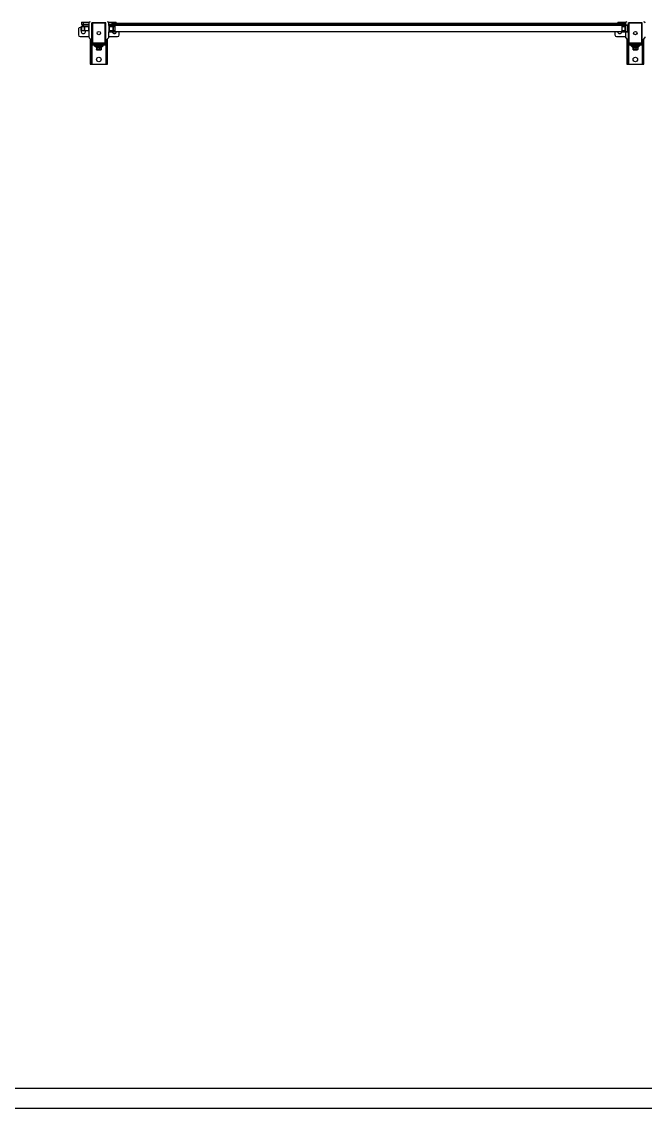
# Model space of a CAD drawing. Header units: inches. Extents: x 0 to 34.2, y 0 to 22.
# Drawn here: x 4.21 to 7.78, y -0.04 to 6.17 of the extents above; entities that cross this region are included whole.
import ezdxf
from ezdxf.enums import TextEntityAlignment as Align

# ---------------------------------------------------------------- set-up
doc = ezdxf.new("R2010")
doc.units = ezdxf.units.IN
doc.header["$MEASUREMENT"] = 0
doc.styles.add('Fields', font='simplex.shx', dxfattribs={"height": 0.185})

# ---------------------------------------------------------------- blocks, each defined once
blk = doc.blocks.new('RG_Master_Ver_4_2_2')
at = {"color": 3}
blk.add_line((0.2474, 0.0716), (9.8753, 0.0716), dxfattribs=at)
blk.add_lwpolyline([(0, -0.044), (34.25, -0.044), (34.25, 21.956), (0, 21.956)], close=True, dxfattribs=at)
at = {"style": 'Fields'}
for tag, p in [('DESCRIPTION_3', (13.1158, 1.307)), ('DRN_3', (15.4724, 1.307)), ('CHK_3', (16.5293, 1.307)), ('APP_3', (17.5522, 1.307)), ('DATE_3', (18.8294, 1.307)), ('DRAWING_DESC', (32.2295, 1.2455)), ('CUSTOMER', (28.9966, 1.2135)), ('DESCRIPTION_2', (13.1158, 0.9513)), ('DRN_2', (15.4724, 0.9513)), ('CHK_2', (16.5293, 0.9513)), ('APP_2', (17.5522, 0.9513)), ('DATE_2', (18.8294, 0.9513)), ('SIZE', (30.7145, 0.8944)), ('DRAWING_#', (32.125, 0.8944)), ('REV', (33.5429, 0.8944)), ('DESCRIPTION_1', (13.1158, 0.5956)), ('DRN_1', (15.4724, 0.5956)), ('CHK_1', (16.5293, 0.5956)), ('APP_1', (17.5522, 0.5956)), ('DATE_1', (18.8294, 0.5956)), ('PROJECT_#', (28.9813, 0.5809)), ('DRN_BY', (30.875, 0.5245)), ('CHK_BY', (31.7615, 0.5245)), ('APP_BY', (32.75, 0.5245)), ('SCALE', (33.6518, 0.5245)), ('PROJECT_NAME', (29.021, 0.1759)), ('SHEETNUM', (32.7527, 0.1759)), ('TTL_SHTS', (33.5471, 0.1759))]:
    blk.add_attdef(tag, text='', height=0.125, dxfattribs=at).set_placement(p, align=Align.CENTER)
at = {"style": 'Fields', "flags": 9}
blk.add_attdef('WD_TB', (9.9529, 0.1939), '', height=0.0638, dxfattribs=at)

msp = doc.modelspace()

# ---------------------------------------------------------------- linework, layer by layer
at = {"color": 7, "linetype": 'Continuous', "lineweight": 25}
for p, q in [((4.5479, 6.172), (4.5479, 6.1591)), ((4.5479, 6.172), (4.5598, 6.172)), ((4.5479, 6.1591), (4.5598, 6.1591)), ((4.5479, 6.1591), (4.5585, 6.1542)), ((4.5598, 6.1591), (4.5598, 6.172)), ((4.5598, 6.172), (4.5905, 6.172)), ((4.5598, 6.1542), (4.5598, 6.1591)), ((4.5905, 6.1591), (4.5598, 6.1591)), ((4.5905, 6.172), (4.5905, 6.1669)), ((4.5905, 6.1669), (4.5905, 6.0879)), ((4.6109, 6.1691), (4.6078, 6.1691)), ((4.6078, 6.0502), (4.6078, 6.1691)), ((4.6079, 6.1662), (4.6079, 6.0531)), ((4.6842, 6.1691), (4.6109, 6.1691)), ((4.6842, 6.1662), (4.6109, 6.1662)), ((4.6109, 6.1662), (4.6109, 6.0531)), ((4.6871, 6.1691), (4.6842, 6.1691)), ((4.6842, 6.0531), (4.6842, 6.1662)), ((4.6871, 6.1668), (4.6871, 6.1691)), ((4.6872, 6.0531), (4.6872, 6.1662)), ((4.7046, 6.1669), (4.7046, 6.172)), ((4.7046, 6.172), (4.7353, 6.172)), ((4.7046, 6.1531), (4.7046, 6.1669)), ((4.7353, 6.1591), (4.7046, 6.1591)), ((4.7244, 6.1602), (4.7244, 6.1662)), ((4.7244, 6.1662), (7.6592, 6.1662)), ((4.7244, 6.1602), (4.7631, 6.1602)), ((4.7353, 6.172), (4.7472, 6.172)), ((4.7353, 6.172), (4.7353, 6.1662)), ((4.7353, 6.1602), (4.7353, 6.1591)), ((4.7353, 6.1591), (4.7472, 6.1591)), ((4.7353, 6.1591), (4.7353, 6.1543)), ((4.7368, 6.1543), (4.7472, 6.1591)), ((4.7472, 6.1662), (4.7472, 6.172)), ((4.7472, 6.1591), (4.7472, 6.1602)), ((4.7631, 6.1602), (4.7631, 6.1543)), ((4.769, 6.1602), (4.7631, 6.1602)), ((4.769, 6.1543), (4.769, 6.1602)), ((4.769, 6.1602), (4.8027, 6.1602)), ((4.8087, 6.1602), (4.8027, 6.1602)), ((4.8027, 6.1602), (4.8027, 6.1543)), ((4.8087, 6.1543), (4.8087, 6.1602)), ((4.8087, 6.1602), (4.8424, 6.1602)), ((4.8424, 6.1602), (4.8424, 6.1543)), ((4.8483, 6.1602), (4.8424, 6.1602)), ((4.8483, 6.1543), (4.8483, 6.1602)), ((4.8483, 6.1602), (4.882, 6.1602)), ((4.882, 6.1602), (4.882, 6.1543)), ((4.888, 6.1602), (4.882, 6.1602)), ((4.888, 6.1543), (4.888, 6.1602)), ((4.888, 6.1602), (4.9217, 6.1602)), ((4.9276, 6.1602), (4.9217, 6.1602)), ((4.9217, 6.1602), (4.9217, 6.1543)), ((4.9276, 6.1543), (4.9276, 6.1602)), ((4.9276, 6.1602), (4.9614, 6.1602)), ((4.9614, 6.1602), (4.9614, 6.1543)), ((4.9673, 6.1602), (4.9614, 6.1602)), ((4.9673, 6.1543), (4.9673, 6.1602)), ((4.9673, 6.1602), (5.001, 6.1602)), ((5.001, 6.1602), (5.001, 6.1543)), ((5.007, 6.1602), (5.001, 6.1602)), ((5.007, 6.1543), (5.007, 6.1602)), ((5.007, 6.1602), (5.0407, 6.1602)), ((5.0407, 6.1602), (5.0407, 6.1543)), ((5.0466, 6.1602), (5.0407, 6.1602)), ((5.0466, 6.1543), (5.0466, 6.1602)), ((5.0466, 6.1602), (5.0803, 6.1602)), ((5.0863, 6.1602), (5.0803, 6.1602)), ((5.0803, 6.1602), (5.0803, 6.1543)), ((5.0863, 6.1543), (5.0863, 6.1602)), ((5.0863, 6.1602), (5.12, 6.1602)), ((5.12, 6.1602), (5.12, 6.1543)), ((5.1259, 6.1602), (5.12, 6.1602)), ((5.1259, 6.1543), (5.1259, 6.1602)), ((5.1259, 6.1602), (5.1596, 6.1602)), ((5.1596, 6.1602), (5.1596, 6.1543)), ((5.1656, 6.1602), (5.1596, 6.1602)), ((5.1656, 6.1543), (5.1656, 6.1602)), ((5.1656, 6.1602), (5.1993, 6.1602)), ((5.1993, 6.1602), (5.1993, 6.1543)), ((5.2053, 6.1602), (5.1993, 6.1602)), ((5.2053, 6.1543), (5.2053, 6.1602)), ((5.2053, 6.1602), (5.239, 6.1602)), ((5.239, 6.1602), (5.239, 6.1543)), ((5.2449, 6.1602), (5.239, 6.1602)), ((5.2449, 6.1543), (5.2449, 6.1602)), ((5.2449, 6.1602), (5.2786, 6.1602)), ((5.2786, 6.1602), (5.2786, 6.1543)), ((5.2846, 6.1602), (5.2786, 6.1602)), ((5.2846, 6.1543), (5.2846, 6.1602)), ((5.2846, 6.1602), (5.3183, 6.1602)), ((5.3183, 6.1602), (5.3183, 6.1543)), ((5.3242, 6.1602), (5.3183, 6.1602)), ((5.3242, 6.1543), (5.3242, 6.1602)), ((5.3242, 6.1602), (5.3579, 6.1602)), ((5.3579, 6.1602), (5.3579, 6.1543)), ((5.3639, 6.1602), (5.3579, 6.1602)), ((5.3639, 6.1543), (5.3639, 6.1602)), ((5.3639, 6.1602), (5.3976, 6.1602)), ((5.3976, 6.1602), (5.3976, 6.1543)), ((5.4036, 6.1602), (5.3976, 6.1602)), ((5.4036, 6.1543), (5.4036, 6.1602)), ((5.4036, 6.1602), (5.4373, 6.1602)), ((5.4432, 6.1602), (5.4373, 6.1602)), ((5.4373, 6.1602), (5.4373, 6.1543)), ((5.4432, 6.1543), (5.4432, 6.1602)), ((5.4432, 6.1602), (5.4769, 6.1602)), ((5.4829, 6.1602), (5.4769, 6.1602)), ((5.4769, 6.1602), (5.4769, 6.1543)), ((5.4829, 6.1543), (5.4829, 6.1602)), ((5.4829, 6.1602), (5.5166, 6.1602)), ((5.5225, 6.1602), (5.5166, 6.1602)), ((5.5166, 6.1602), (5.5166, 6.1543)), ((5.5225, 6.1543), (5.5225, 6.1602)), ((5.5225, 6.1602), (5.5562, 6.1602)), ((5.5562, 6.1602), (5.5562, 6.1543)), ((5.5622, 6.1602), (5.5562, 6.1602)), ((5.5622, 6.1543), (5.5622, 6.1602)), ((5.5622, 6.1602), (5.5959, 6.1602)), ((5.5959, 6.1602), (5.5959, 6.1543)), ((5.6019, 6.1602), (5.5959, 6.1602)), ((5.6019, 6.1543), (5.6019, 6.1602)), ((5.6019, 6.1602), (5.6356, 6.1602)), ((5.6356, 6.1602), (5.6356, 6.1543)), ((5.6415, 6.1602), (5.6356, 6.1602)), ((5.6415, 6.1543), (5.6415, 6.1602)), ((5.6415, 6.1602), (5.6752, 6.1602)), ((5.6812, 6.1602), (5.6752, 6.1602)), ((5.6752, 6.1602), (5.6752, 6.1543)), ((5.6812, 6.1543), (5.6812, 6.1602)), ((5.6812, 6.1602), (5.7149, 6.1602)), ((5.7149, 6.1602), (5.7149, 6.1543)), ((5.7208, 6.1602), (5.7149, 6.1602)), ((5.7208, 6.1543), (5.7208, 6.1602)), ((5.7208, 6.1602), (5.7545, 6.1602)), ((5.7545, 6.1602), (5.7545, 6.1543)), ((5.7605, 6.1602), (5.7545, 6.1602)), ((5.7605, 6.1543), (5.7605, 6.1602)), ((5.7605, 6.1602), (5.7942, 6.1602)), ((5.7942, 6.1602), (5.7942, 6.1543)), ((5.8001, 6.1602), (5.7942, 6.1602)), ((5.8001, 6.1543), (5.8001, 6.1602)), ((5.8001, 6.1602), (5.8339, 6.1602)), ((5.8339, 6.1602), (5.8339, 6.1543)), ((5.8398, 6.1602), (5.8339, 6.1602)), ((5.8398, 6.1543), (5.8398, 6.1602)), ((5.8398, 6.1602), (5.8735, 6.1602)), ((5.8795, 6.1602), (5.8735, 6.1602)), ((5.8735, 6.1602), (5.8735, 6.1543)), ((5.8795, 6.1543), (5.8795, 6.1602)), ((5.8795, 6.1602), (5.9132, 6.1602)), ((5.9191, 6.1602), (5.9132, 6.1602)), ((5.9132, 6.1602), (5.9132, 6.1543)), ((5.9191, 6.1543), (5.9191, 6.1602)), ((5.9191, 6.1602), (5.9528, 6.1602)), ((5.9588, 6.1602), (5.9528, 6.1602)), ((5.9528, 6.1602), (5.9528, 6.1543)), ((5.9588, 6.1543), (5.9588, 6.1602)), ((5.9588, 6.1602), (5.9925, 6.1602)), ((5.9925, 6.1602), (5.9925, 6.1543)), ((5.9984, 6.1602), (5.9925, 6.1602)), ((5.9984, 6.1543), (5.9984, 6.1602)), ((5.9984, 6.1602), (6.0322, 6.1602)), ((6.0322, 6.1602), (6.0322, 6.1543)), ((6.0381, 6.1602), (6.0322, 6.1602)), ((6.0381, 6.1543), (6.0381, 6.1602)), ((6.0381, 6.1602), (6.0718, 6.1602)), ((6.0718, 6.1602), (6.0718, 6.1543)), ((6.0778, 6.1602), (6.0718, 6.1602)), ((6.0778, 6.1543), (6.0778, 6.1602)), ((6.0778, 6.1602), (6.1115, 6.1602)), ((6.1115, 6.1602), (6.1115, 6.1543)), ((6.1174, 6.1602), (6.1115, 6.1602)), ((6.1174, 6.1543), (6.1174, 6.1602)), ((6.1174, 6.1602), (6.1511, 6.1602)), ((6.1511, 6.1602), (6.1511, 6.1543)), ((6.1571, 6.1602), (6.1511, 6.1602)), ((6.1571, 6.1543), (6.1571, 6.1602)), ((6.1571, 6.1602), (6.1908, 6.1602)), ((6.1967, 6.1602), (6.1908, 6.1602)), ((6.1908, 6.1602), (6.1908, 6.1543)), ((6.1967, 6.1543), (6.1967, 6.1602)), ((6.1967, 6.1602), (6.2305, 6.1602)), ((6.2364, 6.1602), (6.2305, 6.1602)), ((6.2305, 6.1602), (6.2305, 6.1543)), ((6.2364, 6.1543), (6.2364, 6.1602)), ((6.2364, 6.1602), (6.2701, 6.1602)), ((6.2761, 6.1602), (6.2701, 6.1602)), ((6.2701, 6.1602), (6.2701, 6.1543)), ((6.2761, 6.1543), (6.2761, 6.1602)), ((6.2761, 6.1602), (6.3098, 6.1602)), ((6.3157, 6.1602), (6.3098, 6.1602)), ((6.3098, 6.1602), (6.3098, 6.1543)), ((6.3157, 6.1543), (6.3157, 6.1602)), ((6.3157, 6.1602), (6.3494, 6.1602)), ((6.3554, 6.1602), (6.3494, 6.1602)), ((6.3494, 6.1602), (6.3494, 6.1543)), ((6.3554, 6.1543), (6.3554, 6.1602)), ((6.3554, 6.1602), (6.3891, 6.1602)), ((6.3891, 6.1602), (6.3891, 6.1543)), ((6.395, 6.1602), (6.3891, 6.1602)), ((6.395, 6.1543), (6.395, 6.1602)), ((6.395, 6.1602), (6.4287, 6.1602)), ((6.4287, 6.1602), (6.4287, 6.1543)), ((6.4347, 6.1602), (6.4287, 6.1602)), ((6.4347, 6.1543), (6.4347, 6.1602)), ((6.4347, 6.1602), (6.4684, 6.1602)), ((6.4684, 6.1602), (6.4684, 6.1543)), ((6.4744, 6.1602), (6.4684, 6.1602)), ((6.4744, 6.1543), (6.4744, 6.1602)), ((6.4744, 6.1602), (6.5081, 6.1602)), ((6.5081, 6.1602), (6.5081, 6.1543)), ((6.514, 6.1602), (6.5081, 6.1602)), ((6.514, 6.1543), (6.514, 6.1602)), ((6.514, 6.1602), (6.5477, 6.1602)), ((6.5537, 6.1602), (6.5477, 6.1602)), ((6.5477, 6.1602), (6.5477, 6.1543)), ((6.5537, 6.1543), (6.5537, 6.1602)), ((6.5537, 6.1602), (6.5874, 6.1602)), ((6.5874, 6.1602), (6.5874, 6.1543)), ((6.5933, 6.1602), (6.5874, 6.1602)), ((6.5933, 6.1543), (6.5933, 6.1602)), ((6.5933, 6.1602), (6.627, 6.1602)), ((6.627, 6.1602), (6.627, 6.1543)), ((6.633, 6.1602), (6.627, 6.1602)), ((6.633, 6.1543), (6.633, 6.1602)), ((6.633, 6.1602), (6.6667, 6.1602)), ((6.6667, 6.1602), (6.6667, 6.1543)), ((6.6727, 6.1602), (6.6667, 6.1602)), ((6.6727, 6.1543), (6.6727, 6.1602)), ((6.6727, 6.1602), (6.7064, 6.1602)), ((6.7064, 6.1602), (6.7064, 6.1543)), ((6.7123, 6.1602), (6.7064, 6.1602)), ((6.7123, 6.1543), (6.7123, 6.1602)), ((6.7123, 6.1602), (6.746, 6.1602)), ((6.746, 6.1602), (6.746, 6.1543)), ((6.752, 6.1602), (6.746, 6.1602)), ((6.752, 6.1543), (6.752, 6.1602)), ((6.752, 6.1602), (6.7857, 6.1602)), ((6.7857, 6.1602), (6.7857, 6.1543)), ((6.7916, 6.1602), (6.7857, 6.1602)), ((6.7916, 6.1543), (6.7916, 6.1602)), ((6.7916, 6.1602), (6.8253, 6.1602)), ((6.8253, 6.1602), (6.8253, 6.1543)), ((6.8313, 6.1602), (6.8253, 6.1602)), ((6.8313, 6.1543), (6.8313, 6.1602)), ((6.8313, 6.1602), (6.865, 6.1602)), ((6.865, 6.1602), (6.865, 6.1543)), ((6.871, 6.1602), (6.865, 6.1602)), ((6.871, 6.1543), (6.871, 6.1602)), ((6.871, 6.1602), (6.9047, 6.1602)), ((6.9106, 6.1602), (6.9047, 6.1602)), ((6.9047, 6.1602), (6.9047, 6.1543)), ((6.9106, 6.1543), (6.9106, 6.1602)), ((6.9106, 6.1602), (6.9443, 6.1602)), ((6.9503, 6.1602), (6.9443, 6.1602)), ((6.9443, 6.1602), (6.9443, 6.1543)), ((6.9503, 6.1543), (6.9503, 6.1602)), ((6.9503, 6.1602), (6.984, 6.1602)), ((6.9899, 6.1602), (6.984, 6.1602)), ((6.984, 6.1602), (6.984, 6.1543)), ((6.9899, 6.1543), (6.9899, 6.1602)), ((6.9899, 6.1602), (7.0236, 6.1602)), ((7.0296, 6.1602), (7.0236, 6.1602)), ((7.0236, 6.1602), (7.0236, 6.1543)), ((7.0296, 6.1543), (7.0296, 6.1602)), ((7.0296, 6.1602), (7.0633, 6.1602)), ((7.0633, 6.1602), (7.0633, 6.1543)), ((7.0692, 6.1602), (7.0633, 6.1602)), ((7.0692, 6.1543), (7.0692, 6.1602)), ((7.0692, 6.1602), (7.103, 6.1602)), ((7.103, 6.1602), (7.103, 6.1543)), ((7.1089, 6.1602), (7.103, 6.1602)), ((7.1089, 6.1543), (7.1089, 6.1602)), ((7.1089, 6.1602), (7.1426, 6.1602)), ((7.1426, 6.1602), (7.1426, 6.1543)), ((7.1486, 6.1602), (7.1426, 6.1602)), ((7.1486, 6.1543), (7.1486, 6.1602)), ((7.1486, 6.1602), (7.1823, 6.1602)), ((7.1823, 6.1602), (7.1823, 6.1543)), ((7.1882, 6.1602), (7.1823, 6.1602)), ((7.1882, 6.1543), (7.1882, 6.1602)), ((7.1882, 6.1602), (7.2219, 6.1602)), ((7.2219, 6.1602), (7.2219, 6.1543)), ((7.2279, 6.1602), (7.2219, 6.1602)), ((7.2279, 6.1543), (7.2279, 6.1602)), ((7.2279, 6.1602), (7.2616, 6.1602)), ((7.2616, 6.1602), (7.2616, 6.1543)), ((7.2675, 6.1602), (7.2616, 6.1602)), ((7.2675, 6.1543), (7.2675, 6.1602)), ((7.2675, 6.1602), (7.3013, 6.1602)), ((7.3013, 6.1602), (7.3013, 6.1543)), ((7.3072, 6.1602), (7.3013, 6.1602)), ((7.3072, 6.1543), (7.3072, 6.1602)), ((7.3072, 6.1602), (7.3409, 6.1602)), ((7.3469, 6.1602), (7.3409, 6.1602)), ((7.3409, 6.1602), (7.3409, 6.1543)), ((7.3469, 6.1543), (7.3469, 6.1602)), ((7.3469, 6.1602), (7.3806, 6.1602)), ((7.3806, 6.1602), (7.3806, 6.1543)), ((7.3865, 6.1602), (7.3806, 6.1602)), ((7.3865, 6.1543), (7.3865, 6.1602)), ((7.3865, 6.1602), (7.4202, 6.1602)), ((7.4262, 6.1602), (7.4202, 6.1602)), ((7.4202, 6.1602), (7.4202, 6.1543)), ((7.4262, 6.1543), (7.4262, 6.1602)), ((7.4262, 6.1602), (7.4599, 6.1602)), ((7.4658, 6.1602), (7.4599, 6.1602)), ((7.4599, 6.1602), (7.4599, 6.1543)), ((7.4658, 6.1543), (7.4658, 6.1602)), ((7.4658, 6.1602), (7.4996, 6.1602)), ((7.4996, 6.1602), (7.4996, 6.1543)), ((7.5055, 6.1602), (7.4996, 6.1602)), ((7.5055, 6.1543), (7.5055, 6.1602)), ((7.5055, 6.1602), (7.5392, 6.1602)), ((7.5392, 6.1602), (7.5392, 6.1543)), ((7.5452, 6.1602), (7.5392, 6.1602)), ((7.5452, 6.1543), (7.5452, 6.1602)), ((7.5452, 6.1602), (7.5789, 6.1602)), ((7.5789, 6.1602), (7.5789, 6.1543)), ((7.5848, 6.1602), (7.5789, 6.1602)), ((7.5848, 6.1543), (7.5848, 6.1602)), ((7.5848, 6.1602), (7.6185, 6.1602)), ((7.6185, 6.1602), (7.6185, 6.1543)), ((7.6245, 6.1602), (7.6185, 6.1602)), ((7.6203, 6.172), (7.6203, 6.1662)), ((7.6203, 6.172), (7.6322, 6.172)), ((7.6245, 6.1543), (7.6245, 6.1602)), ((7.6245, 6.1602), (7.6592, 6.1602)), ((7.6245, 6.1591), (7.6322, 6.1591)), ((7.6245, 6.1572), (7.6307, 6.1543)), ((7.6322, 6.172), (7.6629, 6.172)), ((7.6322, 6.1662), (7.6322, 6.172)), ((7.6322, 6.1591), (7.6322, 6.1602)), ((7.6629, 6.1591), (7.6322, 6.1591)), ((7.6322, 6.1543), (7.6322, 6.1591)), ((7.6592, 6.1602), (7.6592, 6.1662)), ((7.6629, 6.172), (7.6629, 6.1669)), ((7.6629, 6.1669), (7.6629, 6.1543)), ((7.6802, 6.0502), (7.6802, 6.1691)), ((7.6833, 6.1691), (7.6802, 6.1691)), ((7.6803, 6.1662), (7.6803, 6.0531)), ((7.7566, 6.1691), (7.6833, 6.1691)), ((7.6833, 6.1662), (7.6833, 6.0531)), ((7.7566, 6.1662), (7.6833, 6.1662)), ((7.7595, 6.1691), (7.7566, 6.1691)), ((7.7566, 6.0531), (7.7566, 6.1662)), ((7.7595, 6.1668), (7.7595, 6.1691)), ((7.7596, 6.0531), (7.7596, 6.1662)), ((4.5306, 6.1307), (4.5306, 6.0997)), ((4.5447, 6.1446), (4.5355, 6.1393)), ((4.5464, 6.1463), (4.5444, 6.1444)), ((4.5444, 6.1444), (4.5444, 6.1265)), ((4.5444, 6.1265), (4.5464, 6.1245)), ((4.5484, 6.1463), (4.5464, 6.1463)), ((4.5464, 6.1463), (4.5464, 6.1245)), ((4.5464, 6.1245), (4.5484, 6.1245)), ((4.5612, 6.1542), (4.5477, 6.1463)), ((4.5484, 6.1463), (4.5484, 6.1245)), ((4.5653, 6.1453), (4.5484, 6.1453)), ((4.5484, 6.1255), (4.5653, 6.1255)), ((4.5585, 6.1542), (4.5598, 6.1542)), ((4.5905, 6.1542), (4.5598, 6.1542)), ((4.5662, 6.1463), (4.5643, 6.1444)), ((4.5643, 6.1444), (4.5643, 6.1265)), ((4.5643, 6.1265), (4.5662, 6.1245)), ((4.5682, 6.1463), (4.5662, 6.1463)), ((4.5662, 6.1463), (4.5662, 6.1245)), ((4.5662, 6.1245), (4.5682, 6.1245)), ((4.5682, 6.1245), (4.5682, 6.1463)), ((4.5881, 6.1453), (4.5682, 6.1453)), ((4.5682, 6.1255), (4.5881, 6.1255)), ((4.5905, 6.1473), (4.5881, 6.1473)), ((4.5881, 6.1473), (4.5881, 6.1235)), ((4.5881, 6.1235), (4.5905, 6.1235)), ((4.7052, 6.1542), (4.7046, 6.1542)), ((4.7046, 6.1531), (4.7046, 6.1178)), ((4.7046, 6.0879), (4.7046, 6.1178)), ((4.7411, 6.1543), (4.7057, 6.1543)), ((4.7057, 6.1166), (4.7411, 6.1166)), ((4.7403, 6.1523), (4.7065, 6.1523)), ((4.7065, 6.1523), (4.7065, 6.1186)), ((4.707, 6.1473), (4.7065, 6.1473)), ((4.7065, 6.1235), (4.707, 6.1235)), ((4.7065, 6.1186), (4.7403, 6.1186)), ((4.707, 6.1235), (4.707, 6.1473)), ((4.7269, 6.1453), (4.707, 6.1453)), ((4.707, 6.1255), (4.7269, 6.1255)), ((4.7288, 6.1463), (4.7269, 6.1463)), ((4.7269, 6.1463), (4.7269, 6.1245)), ((4.7269, 6.1245), (4.7288, 6.1245)), ((4.7308, 6.1444), (4.7288, 6.1463)), ((4.7288, 6.1245), (4.7288, 6.1463)), ((4.7288, 6.1245), (4.7308, 6.1265)), ((4.7403, 6.1453), (4.7298, 6.1453)), ((4.7298, 6.1255), (4.7403, 6.1255)), ((4.7308, 6.1265), (4.7308, 6.1444)), ((4.7403, 6.1505), (4.7371, 6.1523)), ((4.7403, 6.1186), (4.7403, 6.1523)), ((4.7422, 6.1531), (4.7422, 6.1543)), ((7.6413, 6.1543), (4.7422, 6.1543)), ((7.6413, 6.1531), (4.7422, 6.1531)), ((4.7422, 6.1166), (4.7422, 6.1178)), ((7.6413, 6.1178), (4.7422, 6.1178)), ((7.6413, 6.1166), (4.7422, 6.1166)), ((4.7645, 6.0997), (4.7645, 6.1166)), ((7.603, 6.1166), (7.603, 6.0997)), ((7.6413, 6.1543), (7.6413, 6.1531)), ((7.642, 6.1542), (7.6413, 6.1542)), ((7.6413, 6.1178), (7.6413, 6.1166)), ((7.6778, 6.1543), (7.6425, 6.1543)), ((7.6425, 6.1166), (7.6778, 6.1166)), ((7.677, 6.1523), (7.6433, 6.1523)), ((7.6433, 6.1523), (7.6433, 6.1186)), ((7.6605, 6.1453), (7.6433, 6.1453)), ((7.6433, 6.1255), (7.6605, 6.1255)), ((7.6433, 6.1186), (7.677, 6.1186)), ((7.6629, 6.1473), (7.6605, 6.1473)), ((7.6605, 6.1473), (7.6605, 6.1235)), ((7.6605, 6.1235), (7.6629, 6.1235)), ((7.6629, 6.1523), (7.6629, 6.1186)), ((7.6629, 6.1166), (7.6629, 6.0879)), ((7.677, 6.1186), (7.677, 6.1523)), ((7.679, 6.1178), (7.679, 6.1531)), ((4.5405, 6.0898), (4.5905, 6.0898)), ((4.5929, 6.0823), (4.6014, 6.0737)), ((4.5985, 6.0766), (4.5985, 6.0502)), ((4.6014, 6.0502), (4.5985, 6.0502)), ((4.5985, 6.0502), (4.5985, 5.9325)), ((4.6014, 6.0737), (4.6014, 6.0499)), ((4.6064, 6.0425), (4.6064, 5.9325)), ((4.6078, 6.0898), (4.6079, 6.0898)), ((4.6079, 6.0779), (4.6078, 6.0779)), ((4.6109, 6.0502), (4.6078, 6.0502)), ((4.6079, 6.0898), (4.6079, 6.0779)), ((4.6079, 6.0779), (4.6079, 6.0502)), ((4.6079, 6.0421), (4.6079, 5.9312)), ((4.6094, 6.0419), (4.6857, 6.0419)), ((4.6109, 6.0531), (4.6842, 6.0531)), ((4.6109, 6.0502), (4.6842, 6.0502)), ((4.6274, 6.0334), (4.6188, 6.0419)), ((4.633, 6.0344), (4.6255, 6.0419)), ((4.633, 6.0344), (4.6621, 6.0344)), ((4.633, 6.031), (4.633, 6.0344)), ((4.6621, 6.0344), (4.6696, 6.0419)), ((4.6621, 6.031), (4.6621, 6.0344)), ((4.6677, 6.0334), (4.6763, 6.0419)), ((4.6871, 6.0502), (4.6842, 6.0502)), ((4.6871, 6.0502), (4.6871, 6.0525)), ((4.6872, 6.0421), (4.6872, 5.9312)), ((4.6887, 5.9325), (4.6887, 6.0425)), ((4.6937, 6.0737), (4.7022, 6.0823)), ((4.6937, 6.0499), (4.6937, 6.0737)), ((4.6937, 6.0502), (4.6966, 6.0502)), ((4.6966, 6.0502), (4.6966, 6.0766)), ((4.6966, 5.9325), (4.6966, 6.0502)), ((4.7046, 6.0898), (4.7546, 6.0898)), ((7.6129, 6.0898), (7.6629, 6.0898)), ((7.6653, 6.0823), (7.6739, 6.0737)), ((7.6709, 6.0766), (7.6709, 6.0502)), ((7.6739, 6.0502), (7.6709, 6.0502)), ((7.6709, 6.0502), (7.6709, 5.9325)), ((7.6739, 6.0737), (7.6739, 6.0499)), ((7.6788, 6.0425), (7.6788, 5.9325)), ((7.6802, 6.0898), (7.6803, 6.0898)), ((7.6803, 6.0779), (7.6802, 6.0779)), ((7.6833, 6.0502), (7.6802, 6.0502)), ((7.6803, 6.0898), (7.6803, 6.0779)), ((7.6803, 6.0779), (7.6803, 6.0502)), ((7.6803, 6.0421), (7.6803, 5.9312)), ((7.6818, 6.0419), (7.7581, 6.0419)), ((7.6833, 6.0531), (7.7566, 6.0531)), ((7.6833, 6.0502), (7.7566, 6.0502)), ((7.6998, 6.0334), (7.6912, 6.0419)), ((7.7054, 6.0344), (7.6979, 6.0419)), ((7.7054, 6.0344), (7.7345, 6.0344)), ((7.7054, 6.031), (7.7054, 6.0344)), ((7.7345, 6.0344), (7.742, 6.0419)), ((7.7345, 6.031), (7.7345, 6.0344)), ((7.7401, 6.0334), (7.7487, 6.0419)), ((7.7595, 6.0502), (7.7566, 6.0502)), ((7.7595, 6.0502), (7.7595, 6.0525)), ((7.7596, 6.0421), (7.7596, 5.9312)), ((7.7611, 5.9325), (7.7611, 6.0425)), ((7.7661, 6.0737), (7.7746, 6.0823)), ((7.7661, 6.0499), (7.7661, 6.0737)), ((7.7661, 6.0502), (7.769, 6.0502)), ((7.769, 6.0502), (7.769, 6.0766)), ((7.769, 5.9325), (7.769, 6.0502)), ((4.633, 6.031), (4.6621, 6.031)), ((4.6334, 6.0251), (4.6334, 6.0152)), ((4.6364, 6.0251), (4.6334, 6.0251)), ((4.6364, 6.0152), (4.6334, 6.0152)), ((4.6342, 6.0152), (4.6342, 6.0145)), ((4.6342, 6.0145), (4.6342, 6.0152)), ((4.6346, 6.0138), (4.6342, 6.0145)), ((4.6342, 6.0145), (4.6342, 6.0145)), ((4.6347, 6.0136), (4.6361, 6.0131)), ((4.6351, 6.0152), (4.6351, 6.0145)), ((4.6351, 6.0145), (4.6352, 6.0145)), ((4.6352, 6.0145), (4.6352, 6.0152)), ((4.6352, 6.0145), (4.6352, 6.0145)), ((4.6361, 6.0131), (4.659, 6.0131)), ((4.6505, 6.0251), (4.6364, 6.0251)), ((4.6364, 6.0251), (4.6364, 6.0152)), ((4.6505, 6.0152), (4.6364, 6.0152)), ((4.6396, 6.031), (4.6396, 6.0251)), ((4.6483, 6.0152), (4.6483, 6.0145)), ((4.6483, 6.0145), (4.6485, 6.0145)), ((4.6485, 6.0145), (4.6485, 6.0152)), ((4.6505, 6.0251), (4.6505, 6.0152)), ((4.6616, 6.0251), (4.6505, 6.0251)), ((4.6616, 6.0152), (4.6505, 6.0152)), ((4.6555, 6.0251), (4.6555, 6.031)), ((4.659, 6.0131), (4.6603, 6.0136)), ((4.6607, 6.0143), (4.6603, 6.0137)), ((4.6604, 6.0142), (4.6607, 6.0143)), ((4.6605, 6.0138), (4.6607, 6.0143)), ((4.6608, 6.0145), (4.6608, 6.0152)), ((4.6608, 6.0152), (4.6608, 6.0145)), ((4.6608, 6.0145), (4.6608, 6.0145)), ((4.6616, 6.0251), (4.6616, 6.0152)), ((7.7054, 6.031), (7.7345, 6.031)), ((7.7059, 6.0251), (7.7059, 6.0152)), ((7.7088, 6.0251), (7.7059, 6.0251)), ((7.7088, 6.0152), (7.7059, 6.0152)), ((7.7067, 6.0152), (7.7067, 6.0145)), ((7.7067, 6.0145), (7.7067, 6.0152)), ((7.707, 6.0138), (7.7067, 6.0145)), ((7.7067, 6.0145), (7.7067, 6.0145)), ((7.7072, 6.0136), (7.7085, 6.0131)), ((7.7075, 6.0152), (7.7075, 6.0145)), ((7.7075, 6.0145), (7.7076, 6.0145)), ((7.7076, 6.0145), (7.7076, 6.0152)), ((7.7076, 6.0145), (7.7076, 6.0145)), ((7.7085, 6.0131), (7.7314, 6.0131)), ((7.7229, 6.0251), (7.7088, 6.0251)), ((7.7088, 6.0251), (7.7088, 6.0152)), ((7.7229, 6.0152), (7.7088, 6.0152)), ((7.712, 6.031), (7.712, 6.0251)), ((7.7207, 6.0152), (7.7207, 6.0145)), ((7.7207, 6.0145), (7.7209, 6.0145)), ((7.7209, 6.0145), (7.7209, 6.0152)), ((7.7229, 6.0251), (7.7229, 6.0152)), ((7.7341, 6.0251), (7.7229, 6.0251)), ((7.7341, 6.0152), (7.7229, 6.0152)), ((7.7279, 6.0251), (7.7279, 6.031)), ((7.7314, 6.0131), (7.7328, 6.0136)), ((7.7331, 6.0143), (7.7327, 6.0137)), ((7.7329, 6.0142), (7.7331, 6.0143)), ((7.7329, 6.0138), (7.7332, 6.0143)), ((7.7332, 6.0152), (7.7332, 6.0145)), ((7.7332, 6.0145), (7.7333, 6.0145)), ((7.7333, 6.0145), (7.7333, 6.0152)), ((7.7341, 6.0251), (7.7341, 6.0152)), ((4.5985, 5.9325), (4.6064, 5.9325)), ((4.5985, 5.9312), (4.5985, 5.9325)), ((4.6064, 5.9312), (4.5985, 5.9312)), ((4.6064, 5.9325), (4.6064, 5.9312)), ((4.6064, 5.9312), (4.6079, 5.9312)), ((4.6079, 5.9312), (4.6872, 5.9312)), ((4.6872, 5.9312), (4.6887, 5.9312)), ((4.6887, 5.9325), (4.6966, 5.9325)), ((4.6887, 5.9312), (4.6887, 5.9325)), ((4.6966, 5.9312), (4.6887, 5.9312)), ((4.6966, 5.9325), (4.6966, 5.9312)), ((7.6709, 5.9325), (7.6788, 5.9325)), ((7.6709, 5.9312), (7.6709, 5.9325)), ((7.6788, 5.9312), (7.6709, 5.9312)), ((7.6788, 5.9325), (7.6788, 5.9312)), ((7.6788, 5.9312), (7.6803, 5.9312)), ((7.6803, 5.9312), (7.7596, 5.9312)), ((7.7596, 5.9312), (7.7611, 5.9312)), ((7.7611, 5.9325), (7.769, 5.9325)), ((7.7611, 5.9312), (7.7611, 5.9325)), ((7.769, 5.9312), (7.7611, 5.9312)), ((7.769, 5.9325), (7.769, 5.9312))]:
    msp.add_line(p, q, dxfattribs=at)
at = {"color": 7, "linetype": 'Continuous', "lineweight": 25, "flags": 128}
for points in [[(4.5905, 6.1696), (4.5906, 6.1695), (4.5909, 6.1694)], [(4.7041, 6.1694), (4.7045, 6.1695), (4.7046, 6.1696)], [(7.6629, 6.1696), (7.663, 6.1695), (7.6634, 6.1694)], [(7.7766, 6.1694), (7.7769, 6.1695), (7.777, 6.1696)], [(4.6274, 6.0334), (4.6278, 6.0331), (4.6283, 6.0329), (4.6289, 6.0328), (4.6296, 6.0329), (4.6304, 6.0331), (4.6312, 6.0334), (4.6321, 6.0339), (4.633, 6.0344)], [(4.6621, 6.0344), (4.663, 6.0339), (4.6639, 6.0334), (4.6647, 6.0331), (4.6655, 6.0329), (4.6662, 6.0328), (4.6668, 6.0329), (4.6673, 6.0331), (4.6677, 6.0334)], [(7.6998, 6.0334), (7.7002, 6.0331), (7.7007, 6.0329), (7.7013, 6.0328), (7.7021, 6.0329), (7.7028, 6.0331), (7.7037, 6.0334), (7.7045, 6.0339), (7.7054, 6.0344)], [(7.7345, 6.0344), (7.7354, 6.0339), (7.7363, 6.0334), (7.7371, 6.0331), (7.7379, 6.0329), (7.7386, 6.0328), (7.7392, 6.0329), (7.7397, 6.0331), (7.7401, 6.0334)]]:
    msp.add_lwpolyline(points, dxfattribs=at)
at = {"color": 7, "linetype": 'Continuous', "lineweight": 25}
for centre, radius in [((4.6475, 6.1097), 0.00991), ((7.72, 6.1097), 0.00991), ((4.6475, 5.9589), 0.0129), ((7.72, 5.9589), 0.0129)]:
    msp.add_circle(centre, radius, dxfattribs=at)
for centre, radius, start, end in [((4.5985, 6.1669), 0.00793, 90, 180), ((4.6109, 6.1662), 0.00297, 90, 180), ((4.6842, 6.1662), 0.00297, 0, 90), ((4.6966, 6.1669), 0.00793, 0, 90), ((7.6709, 6.1669), 0.00793, 90, 180), ((7.6833, 6.1662), 0.00297, 90, 180), ((7.7566, 6.1662), 0.00297, 0, 90), ((7.769, 6.1669), 0.00793, 0, 90), ((4.5405, 6.1307), 0.00991, 120, 180), ((4.5405, 6.0997), 0.00991, 180, 270), ((4.5583, 6.1196), 0.0129, 157.38014, 27.48643), ((4.7057, 6.1531), 0.00116, 90, 180), ((4.7057, 6.1178), 0.00116, 180, 270), ((4.7368, 6.1196), 0.0129, 152.51357, 184.41173), ((4.7368, 6.1196), 0.0129, 193.34236, 346.65764), ((4.7411, 6.1531), 0.00116, 0, 90), ((4.7411, 6.1178), 0.00116, 270, 0), ((4.7546, 6.0997), 0.00991, 270, 0), ((7.6129, 6.0997), 0.00991, 180, 270), ((7.6307, 6.1196), 0.0129, 193.34236, 346.65764), ((7.6425, 6.1531), 0.00116, 90, 180), ((7.6425, 6.1178), 0.00116, 180, 270), ((7.6307, 6.1196), 0.0129, 355.58827, 12.3329), ((7.6778, 6.1531), 0.00116, 0, 90), ((7.6778, 6.1178), 0.00116, 270, 0), ((4.5985, 6.0879), 0.00793, 180, 225), ((4.6094, 6.0499), 0.00793, 180, 270), ((4.6109, 6.0531), 0.00297, 180, 270), ((4.633, 6.039), 0.00793, 225, 270), ((4.6621, 6.039), 0.00793, 270, 315), ((4.6842, 6.0531), 0.00297, 270, 0), ((4.6857, 6.0499), 0.00793, 270, 0), ((4.6966, 6.0879), 0.00793, 315, 0), ((7.6709, 6.0879), 0.00793, 180, 225), ((7.6818, 6.0499), 0.00793, 180, 270), ((7.6833, 6.0531), 0.00297, 180, 270), ((7.7054, 6.039), 0.00793, 225, 270), ((7.7345, 6.039), 0.00793, 270, 315), ((7.7566, 6.0531), 0.00297, 270, 0), ((7.7581, 6.0499), 0.00793, 270, 0), ((7.769, 6.0879), 0.00793, 315, 0), ((4.6362, 6.0133), 0.000198, 250, 270), ((4.6589, 6.0133), 0.000198, 270, 290), ((7.7086, 6.0133), 0.000198, 250, 270), ((7.7313, 6.0133), 0.000198, 270, 290)]:
    msp.add_arc(centre, radius, start, end, dxfattribs=at)
for points, knots in [([(4.62, 6.0418), (4.6198, 6.0418), (4.6193, 6.0418), (4.6194, 6.0417), (4.6194, 6.0417)], [0, 0, 0, 0, 0.472023, 1, 1, 1, 1]), ([(4.6757, 6.0417), (4.6757, 6.0417), (4.6758, 6.0418), (4.6753, 6.0418), (4.6751, 6.0418)], [0, 0, 0, 0, 0.52799, 1, 1, 1, 1]), ([(7.6924, 6.0418), (7.6922, 6.0418), (7.6917, 6.0418), (7.6918, 6.0417), (7.6918, 6.0417)], [0, 0, 0, 0, 0.472023, 1, 1, 1, 1]), ([(7.7481, 6.0417), (7.7481, 6.0417), (7.7482, 6.0418), (7.7477, 6.0418), (7.7475, 6.0418)], [0, 0, 0, 0, 0.52799, 1, 1, 1, 1]), ([(4.6342, 6.0145), (4.6342, 6.0145), (4.6343, 6.0144), (4.6343, 6.0144), (4.6343, 6.0143), (4.6344, 6.0143), (4.6344, 6.0143)], [0, 0, 0, 0, 0.237808, 0.500075, 0.709362, 1, 1, 1, 1]), ([(4.6351, 6.0145), (4.635, 6.014), (4.6348, 6.0135), (4.6347, 6.0138), (4.6346, 6.0138)], [0, 0, 0, 0, 0.911409, 1, 1, 1, 1]), ([(4.6348, 6.0137), (4.6348, 6.0136), (4.6349, 6.0133), (4.6351, 6.0138), (4.6353, 6.0143)], [0, 0, 0, 0, 0.092664, 1, 1, 1, 1]), ([(4.6353, 6.0143), (4.6352, 6.0143), (4.6352, 6.0143), (4.6351, 6.0144), (4.6351, 6.0144), (4.6351, 6.0145), (4.6351, 6.0145)], [0, 0, 0, 0, 0.27693, 0.527526, 0.763256, 1, 1, 1, 1]), ([(4.6352, 6.0145), (4.6352, 6.0145), (4.6352, 6.0144), (4.6352, 6.0144), (4.6352, 6.0143), (4.6352, 6.0143), (4.6353, 6.0143)], [0, 0, 0, 0, 0.243642, 0.500104, 0.704525, 1, 1, 1, 1]), ([(4.6353, 6.0143), (4.6374, 6.0139), (4.6418, 6.0132), (4.6462, 6.0139), (4.6484, 6.0143)], [0, 0, 0, 0, 0.4966847, 1, 1, 1, 1]), ([(4.6362, 6.0131), (4.6362, 6.0131), (4.6362, 6.0131), (4.6366, 6.0131), (4.6375, 6.0131), (4.6393, 6.0131), (4.6421, 6.0131), (4.6457, 6.0131), (4.6487, 6.0131), (4.651, 6.0131), (4.6531, 6.0131), (4.6556, 6.0131), (4.6568, 6.0131), (4.6576, 6.0131)], [0, 0, 0, 0, 0.036133, 0.113897, 0.191661, 0.267809, 0.409265, 0.55072, 0.626868, 0.704632, 0.782396, 0.858544, 1, 1, 1, 1]), ([(4.6484, 6.0143), (4.6484, 6.0143), (4.6484, 6.0143), (4.6484, 6.0144), (4.6483, 6.0144), (4.6483, 6.0144), (4.6483, 6.0145), (4.6483, 6.0145), (4.6483, 6.0145)], [0, 0, 0, 0, 0.295033, 0.499324, 0.755492, 0.879854, 0.987632, 1, 1, 1, 1]), ([(4.6485, 6.0145), (4.6485, 6.0145), (4.6485, 6.0144), (4.6485, 6.0144), (4.6485, 6.0143), (4.6484, 6.0143), (4.6484, 6.0143)], [0, 0, 0, 0, 0.238276, 0.475619, 0.726016, 1, 1, 1, 1]), ([(4.6484, 6.0143), (4.6504, 6.0139), (4.6544, 6.0132), (4.6584, 6.0139), (4.6604, 6.0142)], [0, 0, 0, 0, 0.4998687, 1, 1, 1, 1]), ([(4.6607, 6.0143), (4.6607, 6.0143), (4.6607, 6.0143), (4.6608, 6.0144), (4.6608, 6.0144), (4.6608, 6.0145), (4.6608, 6.0145)], [0, 0, 0, 0, 0.293594, 0.499912, 0.762243, 1, 1, 1, 1]), ([(4.6608, 6.0145), (4.6608, 6.0145), (4.6608, 6.0144), (4.6608, 6.0144), (4.6608, 6.0143), (4.6607, 6.0143), (4.6607, 6.0143)], [0, 0, 0, 0, 0.237834, 0.500075, 0.709362, 1, 1, 1, 1]), ([(7.7067, 6.0145), (7.7067, 6.0145), (7.7067, 6.0144), (7.7067, 6.0144), (7.7067, 6.0143), (7.7068, 6.0143), (7.7068, 6.0143)], [0, 0, 0, 0, 0.237808, 0.500075, 0.709362, 1, 1, 1, 1]), ([(7.7075, 6.0145), (7.7074, 6.014), (7.7072, 6.0135), (7.7071, 6.0138), (7.707, 6.0138)], [0, 0, 0, 0, 0.911409, 1, 1, 1, 1]), ([(7.7072, 6.0137), (7.7072, 6.0136), (7.7073, 6.0133), (7.7075, 6.0138), (7.7077, 6.0143)], [0, 0, 0, 0, 0.092664, 1, 1, 1, 1]), ([(7.7077, 6.0143), (7.7076, 6.0143), (7.7076, 6.0143), (7.7076, 6.0144), (7.7075, 6.0144), (7.7075, 6.0145), (7.7075, 6.0145)], [0, 0, 0, 0, 0.27693, 0.527526, 0.763256, 1, 1, 1, 1]), ([(7.7076, 6.0145), (7.7076, 6.0145), (7.7076, 6.0144), (7.7076, 6.0144), (7.7076, 6.0143), (7.7077, 6.0143), (7.7077, 6.0143)], [0, 0, 0, 0, 0.243642, 0.500104, 0.704525, 1, 1, 1, 1]), ([(7.7077, 6.0143), (7.7098, 6.0139), (7.7142, 6.0132), (7.7186, 6.0139), (7.7208, 6.0143)], [0, 0, 0, 0, 0.4966847, 1, 1, 1, 1]), ([(7.7086, 6.0131), (7.7086, 6.0131), (7.7086, 6.0131), (7.709, 6.0131), (7.7099, 6.0131), (7.7117, 6.0131), (7.7145, 6.0131), (7.7181, 6.0131), (7.7211, 6.0131), (7.7234, 6.0131), (7.7255, 6.0131), (7.728, 6.0131), (7.7292, 6.0131), (7.73, 6.0131)], [0, 0, 0, 0, 0.036133, 0.113897, 0.191661, 0.267809, 0.4092646, 0.5507203, 0.6268683, 0.7046323, 0.7823963, 0.8585444, 1, 1, 1, 1]), ([(7.7208, 6.0143), (7.7208, 6.0143), (7.7208, 6.0143), (7.7208, 6.0144), (7.7208, 6.0144), (7.7207, 6.0144), (7.7207, 6.0145), (7.7207, 6.0145), (7.7207, 6.0145)], [0, 0, 0, 0, 0.295033, 0.499324, 0.755492, 0.879854, 0.987632, 1, 1, 1, 1]), ([(7.7209, 6.0145), (7.7209, 6.0145), (7.7209, 6.0144), (7.7209, 6.0144), (7.7209, 6.0143), (7.7208, 6.0143), (7.7208, 6.0143)], [0, 0, 0, 0, 0.238276, 0.475619, 0.726016, 1, 1, 1, 1]), ([(7.7208, 6.0143), (7.7228, 6.0139), (7.7268, 6.0132), (7.7309, 6.0139), (7.7329, 6.0142)], [0, 0, 0, 0, 0.499869, 1, 1, 1, 1]), ([(7.7331, 6.0143), (7.7331, 6.0143), (7.7332, 6.0143), (7.7332, 6.0144), (7.7332, 6.0144), (7.7332, 6.0145), (7.7332, 6.0145)], [0, 0, 0, 0, 0.293594, 0.499912, 0.762243, 1, 1, 1, 1]), ([(7.7333, 6.0145), (7.7333, 6.0145), (7.7333, 6.0144), (7.7332, 6.0144), (7.7332, 6.0143), (7.7331, 6.0143), (7.7331, 6.0143)], [0, 0, 0, 0, 0.237834, 0.500075, 0.709362, 1, 1, 1, 1])]:
    msp.add_open_spline(points, degree=3, knots=knots, dxfattribs=at)
for points in [[(4.6483, 6.0145), (4.6461, 6.0141), (4.6418, 6.0134), (4.6374, 6.0141), (4.6352, 6.0145)], [(4.6608, 6.0145), (4.6587, 6.0141), (4.6546, 6.0134), (4.6506, 6.0141), (4.6485, 6.0145)], [(7.7207, 6.0145), (7.7186, 6.0141), (7.7142, 6.0134), (7.7098, 6.0141), (7.7076, 6.0145)], [(7.7332, 6.0145), (7.7311, 6.0141), (7.7271, 6.0134), (7.723, 6.0141), (7.7209, 6.0145)]]:
    msp.add_open_spline(points, degree=3, dxfattribs=at)

# ---------------------------------------------------------------- block references
msp.add_blockref('RG_Master_Ver_4_2_2', (0, 0))

doc.saveas('drawing.dxf')
